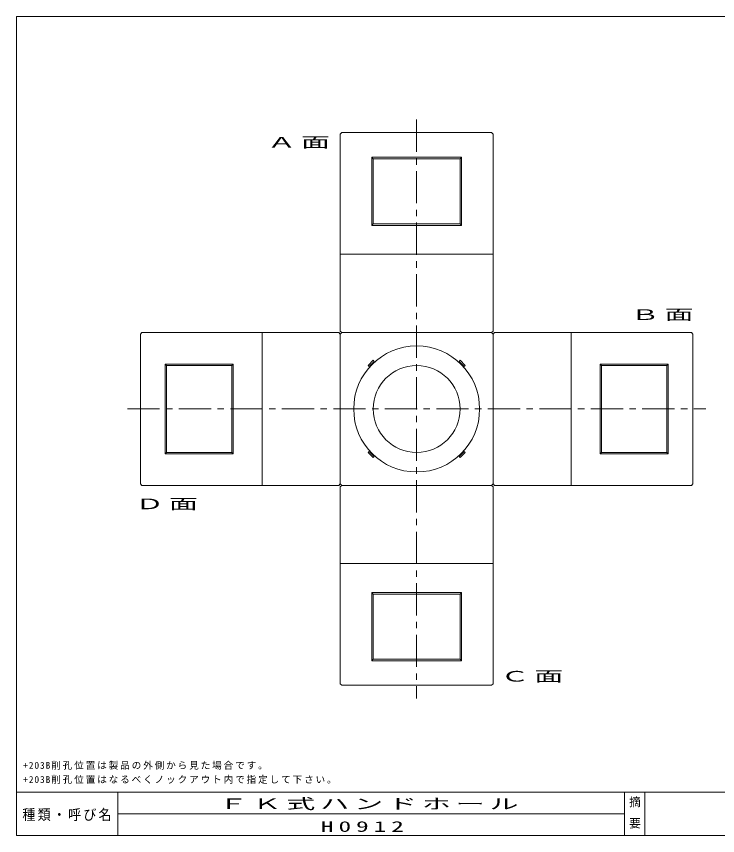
# Model space of a CAD drawing. Units: millimetres, scale not verified. Extents: x -4060 to 4060, y -2828 to 2828.
# Drawn here: x -4060 to 783, y -2828 to 2828 of the extents above; entities that cross this region are included whole.
import ezdxf
from ezdxf.enums import TextEntityAlignment as Align

# ---------------------------------------------------------------- set-up
doc = ezdxf.new("R2010")
doc.units = ezdxf.units.MM
doc.header["$LTSCALE"] = 7
doc.linetypes.add('USER2', pattern=[50.8, 31.75, -6.35, 6.35, -6.35])
for name, color, linetype, lineweight in [('0-3_LATER', 7, 'Continuous', 18), ('0-4_CENTER', 7, 'USER2', 18), ('0-5_TXT', 7, 'Continuous', 18), ('0-7_LAYER', 7, 'Continuous', 18), ('0-A_NO', 7, 'Continuous', 18), ('0-C_CR', 7, 'Continuous', 18)]:
    doc.layers.add(name, color=color, linetype=linetype, lineweight=lineweight)
doc.styles.add('ＭＳ ゴシック', font='')
doc.styles.get('ＭＳ ゴシック').set_extended_font_data('MS Gothic')

msp = doc.modelspace()

# ---------------------------------------------------------------- linework, layer by layer
at = {"layer": '0-3_LATER'}
for points in [[(-1588.705, 446.336), (-1595.776, 453.407), (-1631.132, 418.052), (-1624.061, 410.981)], [(-966.451, 410.981), (-959.38, 418.052), (-994.736, 453.407), (-1001.807, 446.336)], [(-1624.061, -175.918), (-1631.132, -182.989), (-1595.776, -218.344), (-1588.705, -211.273)], [(-1001.807, -211.273), (-994.736, -218.344), (-959.38, -182.989), (-966.451, -175.918)]]:
    msp.add_lwpolyline(points, close=True, dxfattribs=at)
msp.add_circle((-1295.256, 117.532), 300, dxfattribs=at)
at = {"layer": '0-4_CENTER'}
for p, q in [((-1295.256, 2115.032), (-1295.256, -1879.968)), ((-3292.756, 117.532), (702.244, 117.532))]:
    msp.add_line(p, q, dxfattribs=at)
at = {"layer": '0-7_LAYER'}
for p, q in [((-4060, -2527.5), (4060, -2527.5)), ((-3360, -2527.5), (-3360, -2827.5)), ((140, -2527.5), (140, -2827.5)), ((280, -2527.5), (280, -2827.5)), ((-3360, -2677.5), (140, -2677.5))]:
    msp.add_line(p, q, dxfattribs=at)
for points in [[(-4060, -2827.5), (-4060, 2827.5), (4060, 2827.5), (4060, -2827.5)], [(4060, -2827.5), (-4060, -2827.5), (-4060, 2827.5), (4060, 2827.5)], [(-777.756, 2025.032), (-1812.756, 2025.032), (-1822.756, 2015.032), (-1822.756, 1185.032), (-767.756, 1185.032), (-767.756, 2015.032)], [(-767.756, 1185.032), (-1822.756, 1185.032), (-1822.756, 655.032), (-1812.756, 645.032), (-777.756, 645.032), (-767.756, 655.032)], [(-3202.756, 635.032), (-3202.756, -399.968), (-3192.756, -409.968), (-2362.756, -409.968), (-2362.756, 645.032), (-3192.756, 645.032)], [(-2362.756, 645.032), (-2362.756, -409.968), (-1832.756, -409.968), (-1822.756, -399.968), (-1822.756, 635.032), (-1832.756, 645.032)], [(-1812.756, -409.968), (-777.756, -409.968), (-767.756, -399.968), (-767.756, 635.032), (-777.756, 645.032), (-1812.756, 645.032), (-1822.756, 635.032), (-1822.756, -399.968)], [(-227.756, -409.968), (-227.756, 645.032), (-757.756, 645.032), (-767.756, 635.032), (-767.756, -399.968), (-757.756, -409.968)], [(612.244, -399.968), (612.244, 635.032), (602.244, 645.032), (-227.756, 645.032), (-227.756, -409.968), (602.244, -409.968)], [(-1822.756, -949.968), (-767.756, -949.968), (-767.756, -419.968), (-777.756, -409.968), (-1812.756, -409.968), (-1822.756, -419.968)], [(-1812.756, -1789.968), (-777.756, -1789.968), (-767.756, -1779.968), (-767.756, -949.968), (-1822.756, -949.968), (-1822.756, -1779.968)]]:
    msp.add_lwpolyline(points, close=True, dxfattribs=at)
at = {"layer": '0-A_NO'}
for p, q in [((-1595.256, 1845.032), (-1605.256, 1855.032)), ((-995.256, 1845.032), (-985.256, 1855.032)), ((-1595.256, 1395.032), (-1605.256, 1385.032)), ((-3022.756, 417.532), (-3032.756, 427.532)), ((-17.756, 417.532), (-27.756, 427.532)), ((432.244, 417.532), (442.244, 427.532)), ((-3022.756, -182.468), (-3032.756, -192.468)), ((-2572.756, -182.468), (-2562.756, -192.468)), ((432.244, -182.468), (442.244, -192.468)), ((-1605.256, -1149.968), (-1595.256, -1159.968)), ((-995.256, -1159.968), (-985.256, -1149.968)), ((-1595.256, -1609.968), (-1605.256, -1619.968)), ((-995.256, -1609.968), (-985.256, -1619.968))]:
    msp.add_line(p, q, dxfattribs=at)
for points in [[(-985.256, 1385.032), (-1605.256, 1385.032), (-1605.256, 1855.032), (-985.256, 1855.032)], [(-2562.756, 427.532), (-2562.756, -192.468), (-3032.756, -192.468), (-3032.756, 427.532)], [(-27.756, -192.468), (-27.756, 427.532), (442.244, 427.532), (442.244, -192.468)], [(-1605.256, -1149.968), (-985.256, -1149.968), (-985.256, -1619.968), (-1605.256, -1619.968)], [(-1595.256, -1159.968), (-995.256, -1159.968), (-995.256, -1609.968), (-1595.256, -1609.968)]]:
    msp.add_lwpolyline(points, close=True, dxfattribs=at)
for points in [[(-985.256, 1385.032), (-995.256, 1395.032), (-1595.256, 1395.032), (-1595.256, 1845.032), (-995.256, 1845.032), (-995.256, 1395.032)], [(-2562.756, 427.532), (-2572.756, 417.532), (-2572.756, -182.468), (-3022.756, -182.468), (-3022.756, 417.532), (-2572.756, 417.532)], [(-27.756, -192.468), (-17.756, -182.468), (-17.756, 417.532), (432.244, 417.532), (432.244, -182.468), (-17.756, -182.468)]]:
    msp.add_lwpolyline(points, dxfattribs=at)
at = {"layer": '0-C_CR'}
msp.add_circle((-1295.256, 117.532), 435, dxfattribs=at)

# ---------------------------------------------------------------- texts
at = {"layer": '0-5_TXT', "attachment_point": 7, "style": 'ＭＳ ゴシック'}
for s, insert, char_height in [('\\T1.17;\\W2;Ａ面', (-2327.504, 1914.091), 73.31), ('\\T1.17;\\W2;Ｂ面', (182.564, 724.051), 73.31), ('\\T1.17;\\W2;Ｄ面', (-3239.743, -582.321), 73.31), ('\\T1.17;\\W2;Ｃ面', (-716.342, -1772.361), 73.31), ('\\T1.19;+203B削孔位置は製品の外側から見た場合です。', (-4012.497, -2372.089), 47.65), ('\\T1.19;+203B削孔位置はなるべくノックアウト内で指定して下さい。', (-4012.497, -2469.589), 47.65), ('\\T1.17;\\W2;ＦＫ式ハンドホール', (-2663.333, -2652.5), 73.31), ('\\T1.39;\\W1.75;H0912', (-1956.355, -2802.605), 73.31)]:
    msp.add_mtext(s, dxfattribs=dict(at, insert=insert, char_height=char_height))
at = {"layer": '0-7_LAYER', "style": 'ＭＳ ゴシック'}
for s, p in [('摘', (171.905, -2642.5)), ('要', (172.667, -2789.833))]:
    msp.add_text(s, height=58.65, dxfattribs=at).set_placement(p, align=Align.BOTTOM_LEFT)
at = {"layer": '0-7_LAYER', "insert": (-4019, -2727.5), "char_height": 73.31, "attachment_point": 7, "style": 'ＭＳ ゴシック'}
msp.add_mtext('\\T1.17;\\W0.9;種類・呼び名', dxfattribs=at)

doc.saveas('drawing.dxf')
